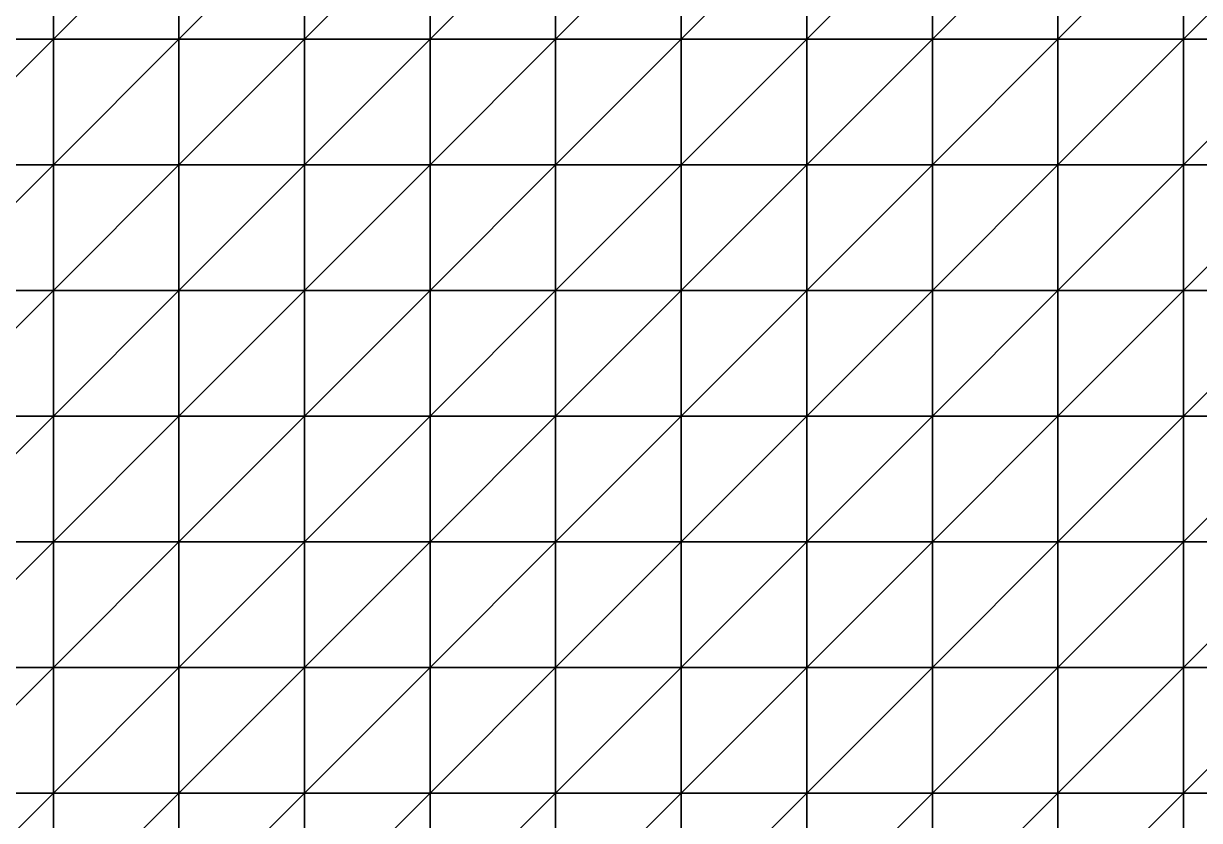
# Model space of a CAD drawing. Extents: x 292020 to 295740, y 4557680 to 4560040.
# Drawn here: x 295275.2 to 295462.5, y 4559415.6 to 4559542.5 of the extents above; entities that cross this region are included whole.
import ezdxf

# ---------------------------------------------------------------- set-up
doc = ezdxf.new("R2010")
doc.units = 0
doc.layers.add('RUN201_4_-_RUN201_NODOMAIN5_20X', color=7, linetype='CONTINUOUS')

msp = doc.modelspace()

# ---------------------------------------------------------------- linework, layer by layer
at = {"layer": 'RUN201_4_-_RUN201_NODOMAIN5_20X'}
for points in [[(295260, 4559560, 1800), (295260, 4559540, 1800), (295280, 4559560, 1800)], [(295280, 4559560, 1800), (295260, 4559540, 1800), (295280, 4559540, 1800)], [(295280, 4559560, 1900), (295260, 4559540, 1900), (295260, 4559560, 1900)], [(295280, 4559540, 1900), (295260, 4559540, 1900), (295280, 4559560, 1900)], [(295280, 4559560, 1800), (295280, 4559540, 1800), (295300, 4559560, 1800)], [(295300, 4559560, 1800), (295280, 4559540, 1800), (295300, 4559540, 1800)], [(295300, 4559560, 1900), (295280, 4559540, 1900), (295280, 4559560, 1900)], [(295300, 4559540, 1900), (295280, 4559540, 1900), (295300, 4559560, 1900)], [(295300, 4559560, 1800), (295300, 4559540, 1800), (295320, 4559560, 1800)], [(295320, 4559560, 1800), (295300, 4559540, 1800), (295320, 4559540, 1800)], [(295320, 4559560, 1920), (295300, 4559540, 1920), (295300, 4559560, 1920)], [(295320, 4559540, 1920), (295300, 4559540, 1920), (295320, 4559560, 1920)], [(295300, 4559560, 1900), (295300, 4559540, 1920), (295300, 4559540, 1900)], [(295300, 4559560, 1920), (295300, 4559540, 1920), (295300, 4559560, 1900)], [(295320, 4559560, 1800), (295320, 4559540, 1800), (295340, 4559560, 1800)], [(295340, 4559560, 1800), (295320, 4559540, 1800), (295340, 4559540, 1800)], [(295340, 4559560, 1920), (295320, 4559540, 1920), (295320, 4559560, 1920)], [(295340, 4559540, 1920), (295320, 4559540, 1920), (295340, 4559560, 1920)], [(295340, 4559540, 1800), (295340, 4559540, 1820), (295340, 4559560, 1800)], [(295340, 4559560, 1800), (295340, 4559540, 1820), (295340, 4559560, 1820)], [(295340, 4559560, 1820), (295340, 4559540, 1820), (295360, 4559560, 1820)], [(295360, 4559560, 1820), (295340, 4559540, 1820), (295360, 4559540, 1820)], [(295360, 4559560, 1920), (295340, 4559540, 1920), (295340, 4559560, 1920)], [(295360, 4559540, 1920), (295340, 4559540, 1920), (295360, 4559560, 1920)], [(295360, 4559560, 1820), (295360, 4559540, 1820), (295380, 4559560, 1820)], [(295380, 4559560, 1820), (295360, 4559540, 1820), (295380, 4559540, 1820)], [(295380, 4559560, 1920), (295360, 4559540, 1920), (295360, 4559560, 1920)], [(295380, 4559540, 1920), (295360, 4559540, 1920), (295380, 4559560, 1920)], [(295380, 4559560, 1820), (295380, 4559540, 1820), (295400, 4559560, 1820)], [(295400, 4559560, 1820), (295380, 4559540, 1820), (295400, 4559540, 1820)], [(295400, 4559560, 1920), (295380, 4559540, 1920), (295380, 4559560, 1920)], [(295400, 4559540, 1920), (295380, 4559540, 1920), (295400, 4559560, 1920)], [(295400, 4559560, 1820), (295400, 4559540, 1820), (295420, 4559560, 1820)], [(295420, 4559560, 1820), (295400, 4559540, 1820), (295420, 4559540, 1820)], [(295420, 4559560, 1920), (295400, 4559540, 1920), (295400, 4559560, 1920)], [(295420, 4559540, 1920), (295400, 4559540, 1920), (295420, 4559560, 1920)], [(295420, 4559540, 1820), (295420, 4559540, 1840), (295420, 4559560, 1820)], [(295420, 4559560, 1820), (295420, 4559540, 1840), (295420, 4559560, 1840)], [(295420, 4559560, 1840), (295420, 4559540, 1840), (295440, 4559560, 1840)], [(295440, 4559560, 1840), (295420, 4559540, 1840), (295440, 4559540, 1840)], [(295440, 4559560, 1920), (295420, 4559540, 1920), (295420, 4559560, 1920)], [(295440, 4559540, 1920), (295420, 4559540, 1920), (295440, 4559560, 1920)], [(295440, 4559560, 1840), (295440, 4559540, 1840), (295460, 4559560, 1840)], [(295460, 4559560, 1840), (295440, 4559540, 1840), (295460, 4559540, 1840)], [(295460, 4559560, 1920), (295440, 4559540, 1920), (295440, 4559560, 1920)], [(295460, 4559540, 1920), (295440, 4559540, 1920), (295460, 4559560, 1920)], [(295460, 4559560, 1840), (295460, 4559540, 1840), (295480, 4559560, 1840)], [(295480, 4559560, 1840), (295460, 4559540, 1840), (295480, 4559540, 1840)], [(295480, 4559560, 1920), (295460, 4559540, 1920), (295460, 4559560, 1920)], [(295480, 4559540, 1920), (295460, 4559540, 1920), (295480, 4559560, 1920)], [(295260, 4559540, 1800), (295260, 4559520, 1800), (295280, 4559540, 1800)], [(295280, 4559540, 1800), (295260, 4559520, 1800), (295280, 4559520, 1800)], [(295280, 4559540, 1900), (295260, 4559520, 1900), (295260, 4559540, 1900)], [(295280, 4559520, 1900), (295260, 4559520, 1900), (295280, 4559540, 1900)], [(295280, 4559540, 1800), (295280, 4559520, 1800), (295300, 4559540, 1800)], [(295300, 4559540, 1800), (295280, 4559520, 1800), (295300, 4559520, 1800)], [(295300, 4559540, 1900), (295280, 4559520, 1900), (295280, 4559540, 1900)], [(295300, 4559520, 1900), (295280, 4559520, 1900), (295300, 4559540, 1900)], [(295300, 4559540, 1800), (295300, 4559520, 1800), (295320, 4559540, 1800)], [(295320, 4559540, 1800), (295300, 4559520, 1800), (295320, 4559520, 1800)], [(295320, 4559540, 1920), (295300, 4559520, 1920), (295300, 4559540, 1920)], [(295320, 4559520, 1920), (295300, 4559520, 1920), (295320, 4559540, 1920)], [(295300, 4559540, 1900), (295300, 4559520, 1920), (295300, 4559520, 1900)], [(295300, 4559540, 1920), (295300, 4559520, 1920), (295300, 4559540, 1900)], [(295320, 4559540, 1800), (295320, 4559520, 1800), (295340, 4559540, 1800)], [(295340, 4559540, 1800), (295320, 4559520, 1800), (295340, 4559520, 1800)], [(295340, 4559540, 1920), (295320, 4559520, 1920), (295320, 4559540, 1920)], [(295340, 4559520, 1920), (295320, 4559520, 1920), (295340, 4559540, 1920)], [(295340, 4559520, 1800), (295340, 4559520, 1820), (295340, 4559540, 1800)], [(295340, 4559540, 1800), (295340, 4559520, 1820), (295340, 4559540, 1820)], [(295340, 4559540, 1820), (295340, 4559520, 1820), (295360, 4559540, 1820)], [(295360, 4559540, 1820), (295340, 4559520, 1820), (295360, 4559520, 1820)], [(295360, 4559540, 1920), (295340, 4559520, 1920), (295340, 4559540, 1920)], [(295360, 4559520, 1920), (295340, 4559520, 1920), (295360, 4559540, 1920)], [(295360, 4559540, 1820), (295360, 4559520, 1820), (295380, 4559540, 1820)], [(295380, 4559540, 1820), (295360, 4559520, 1820), (295380, 4559520, 1820)], [(295380, 4559540, 1920), (295360, 4559520, 1920), (295360, 4559540, 1920)], [(295380, 4559520, 1920), (295360, 4559520, 1920), (295380, 4559540, 1920)], [(295380, 4559540, 1820), (295380, 4559520, 1820), (295400, 4559540, 1820)], [(295400, 4559540, 1820), (295380, 4559520, 1820), (295400, 4559520, 1820)], [(295400, 4559540, 1920), (295380, 4559520, 1920), (295380, 4559540, 1920)], [(295400, 4559520, 1920), (295380, 4559520, 1920), (295400, 4559540, 1920)], [(295400, 4559540, 1820), (295400, 4559520, 1820), (295420, 4559540, 1820)], [(295420, 4559540, 1820), (295400, 4559520, 1820), (295420, 4559520, 1820)], [(295420, 4559540, 1920), (295400, 4559520, 1920), (295400, 4559540, 1920)], [(295420, 4559520, 1920), (295400, 4559520, 1920), (295420, 4559540, 1920)], [(295420, 4559520, 1820), (295420, 4559520, 1840), (295420, 4559540, 1820)], [(295420, 4559540, 1820), (295420, 4559520, 1840), (295420, 4559540, 1840)], [(295420, 4559540, 1840), (295420, 4559520, 1840), (295440, 4559540, 1840)], [(295440, 4559540, 1840), (295420, 4559520, 1840), (295440, 4559520, 1840)], [(295440, 4559540, 1920), (295420, 4559520, 1920), (295420, 4559540, 1920)], [(295440, 4559520, 1920), (295420, 4559520, 1920), (295440, 4559540, 1920)], [(295440, 4559540, 1840), (295440, 4559520, 1840), (295460, 4559540, 1840)], [(295460, 4559540, 1840), (295440, 4559520, 1840), (295460, 4559520, 1840)], [(295460, 4559540, 1920), (295440, 4559520, 1920), (295440, 4559540, 1920)], [(295460, 4559520, 1920), (295440, 4559520, 1920), (295460, 4559540, 1920)], [(295460, 4559540, 1840), (295460, 4559520, 1840), (295480, 4559540, 1840)], [(295480, 4559540, 1840), (295460, 4559520, 1840), (295480, 4559520, 1840)], [(295480, 4559540, 1920), (295460, 4559520, 1920), (295460, 4559540, 1920)], [(295480, 4559520, 1920), (295460, 4559520, 1920), (295480, 4559540, 1920)], [(295260, 4559520, 1800), (295260, 4559500, 1800), (295280, 4559520, 1800)], [(295280, 4559520, 1800), (295260, 4559500, 1800), (295280, 4559500, 1800)], [(295280, 4559520, 1900), (295260, 4559500, 1900), (295260, 4559520, 1900)], [(295280, 4559500, 1900), (295260, 4559500, 1900), (295280, 4559520, 1900)], [(295280, 4559520, 1800), (295280, 4559500, 1800), (295300, 4559520, 1800)], [(295300, 4559520, 1800), (295280, 4559500, 1800), (295300, 4559500, 1800)], [(295300, 4559520, 1900), (295280, 4559500, 1900), (295280, 4559520, 1900)], [(295300, 4559500, 1900), (295280, 4559500, 1900), (295300, 4559520, 1900)], [(295300, 4559520, 1800), (295300, 4559500, 1800), (295320, 4559520, 1800)], [(295320, 4559520, 1800), (295300, 4559500, 1800), (295320, 4559500, 1800)], [(295320, 4559520, 1920), (295300, 4559500, 1920), (295300, 4559520, 1920)], [(295320, 4559500, 1920), (295300, 4559500, 1920), (295320, 4559520, 1920)], [(295300, 4559520, 1900), (295300, 4559500, 1920), (295300, 4559500, 1900)], [(295300, 4559520, 1920), (295300, 4559500, 1920), (295300, 4559520, 1900)], [(295320, 4559500, 1800), (295320, 4559500, 1820), (295320, 4559520, 1800)], [(295320, 4559520, 1800), (295320, 4559500, 1820), (295320, 4559520, 1820)], [(295320, 4559520, 1800), (295320, 4559520, 1820), (295340, 4559520, 1800)], [(295340, 4559520, 1800), (295320, 4559520, 1820), (295340, 4559520, 1820)], [(295320, 4559520, 1820), (295320, 4559500, 1820), (295340, 4559520, 1820)], [(295340, 4559520, 1820), (295320, 4559500, 1820), (295340, 4559500, 1820)], [(295340, 4559520, 1920), (295320, 4559500, 1920), (295320, 4559520, 1920)], [(295340, 4559500, 1920), (295320, 4559500, 1920), (295340, 4559520, 1920)], [(295340, 4559520, 1820), (295340, 4559500, 1820), (295360, 4559520, 1820)], [(295360, 4559520, 1820), (295340, 4559500, 1820), (295360, 4559500, 1820)], [(295360, 4559520, 1920), (295340, 4559500, 1920), (295340, 4559520, 1920)], [(295360, 4559500, 1920), (295340, 4559500, 1920), (295360, 4559520, 1920)], [(295360, 4559520, 1820), (295360, 4559500, 1820), (295380, 4559520, 1820)], [(295380, 4559520, 1820), (295360, 4559500, 1820), (295380, 4559500, 1820)], [(295380, 4559520, 1920), (295360, 4559500, 1920), (295360, 4559520, 1920)], [(295380, 4559500, 1920), (295360, 4559500, 1920), (295380, 4559520, 1920)], [(295380, 4559520, 1820), (295380, 4559500, 1820), (295400, 4559520, 1820)], [(295400, 4559520, 1820), (295380, 4559500, 1820), (295400, 4559500, 1820)], [(295400, 4559520, 1920), (295380, 4559500, 1920), (295380, 4559520, 1920)], [(295400, 4559500, 1920), (295380, 4559500, 1920), (295400, 4559520, 1920)], [(295400, 4559520, 1820), (295400, 4559500, 1820), (295420, 4559520, 1820)], [(295420, 4559520, 1820), (295400, 4559500, 1820), (295420, 4559500, 1820)], [(295420, 4559520, 1920), (295400, 4559500, 1920), (295400, 4559520, 1920)], [(295420, 4559500, 1920), (295400, 4559500, 1920), (295420, 4559520, 1920)], [(295420, 4559500, 1820), (295420, 4559500, 1840), (295420, 4559520, 1820)], [(295420, 4559520, 1820), (295420, 4559500, 1840), (295420, 4559520, 1840)], [(295420, 4559520, 1840), (295420, 4559500, 1840), (295440, 4559520, 1840)], [(295440, 4559520, 1840), (295420, 4559500, 1840), (295440, 4559500, 1840)], [(295440, 4559520, 1920), (295420, 4559500, 1920), (295420, 4559520, 1920)], [(295440, 4559500, 1920), (295420, 4559500, 1920), (295440, 4559520, 1920)], [(295440, 4559520, 1840), (295440, 4559500, 1840), (295460, 4559520, 1840)], [(295460, 4559520, 1840), (295440, 4559500, 1840), (295460, 4559500, 1840)], [(295460, 4559520, 1920), (295440, 4559500, 1920), (295440, 4559520, 1920)], [(295460, 4559500, 1920), (295440, 4559500, 1920), (295460, 4559520, 1920)], [(295460, 4559520, 1840), (295460, 4559500, 1840), (295480, 4559520, 1840)], [(295480, 4559520, 1840), (295460, 4559500, 1840), (295480, 4559500, 1840)], [(295480, 4559520, 1920), (295460, 4559500, 1920), (295460, 4559520, 1920)], [(295480, 4559500, 1920), (295460, 4559500, 1920), (295480, 4559520, 1920)], [(295260, 4559500, 1800), (295260, 4559500, 1820), (295280, 4559500, 1800)], [(295280, 4559500, 1800), (295260, 4559500, 1820), (295280, 4559500, 1820)], [(295260, 4559500, 1820), (295260, 4559480, 1820), (295280, 4559500, 1820)], [(295280, 4559500, 1820), (295260, 4559480, 1820), (295280, 4559480, 1820)], [(295280, 4559500, 1900), (295260, 4559480, 1900), (295260, 4559500, 1900)], [(295280, 4559480, 1900), (295260, 4559480, 1900), (295280, 4559500, 1900)], [(295280, 4559500, 1800), (295280, 4559500, 1820), (295300, 4559500, 1800)], [(295300, 4559500, 1800), (295280, 4559500, 1820), (295300, 4559500, 1820)], [(295280, 4559500, 1820), (295280, 4559480, 1820), (295300, 4559500, 1820)], [(295300, 4559500, 1820), (295280, 4559480, 1820), (295300, 4559480, 1820)], [(295300, 4559500, 1900), (295280, 4559480, 1900), (295280, 4559500, 1900)], [(295300, 4559480, 1900), (295280, 4559480, 1900), (295300, 4559500, 1900)], [(295300, 4559500, 1800), (295300, 4559500, 1820), (295320, 4559500, 1800)], [(295320, 4559500, 1800), (295300, 4559500, 1820), (295320, 4559500, 1820)], [(295300, 4559500, 1820), (295300, 4559480, 1820), (295320, 4559500, 1820)], [(295320, 4559500, 1820), (295300, 4559480, 1820), (295320, 4559480, 1820)], [(295320, 4559500, 1920), (295300, 4559480, 1920), (295300, 4559500, 1920)], [(295320, 4559480, 1920), (295300, 4559480, 1920), (295320, 4559500, 1920)], [(295300, 4559500, 1900), (295300, 4559480, 1920), (295300, 4559480, 1900)], [(295300, 4559500, 1920), (295300, 4559480, 1920), (295300, 4559500, 1900)], [(295320, 4559500, 1820), (295320, 4559480, 1820), (295340, 4559500, 1820)], [(295340, 4559500, 1820), (295320, 4559480, 1820), (295340, 4559480, 1820)], [(295340, 4559500, 1920), (295320, 4559480, 1920), (295320, 4559500, 1920)], [(295340, 4559480, 1920), (295320, 4559480, 1920), (295340, 4559500, 1920)], [(295340, 4559500, 1820), (295340, 4559480, 1820), (295360, 4559500, 1820)], [(295360, 4559500, 1820), (295340, 4559480, 1820), (295360, 4559480, 1820)], [(295360, 4559500, 1920), (295340, 4559480, 1920), (295340, 4559500, 1920)], [(295360, 4559480, 1920), (295340, 4559480, 1920), (295360, 4559500, 1920)], [(295360, 4559500, 1820), (295360, 4559480, 1820), (295380, 4559500, 1820)], [(295380, 4559500, 1820), (295360, 4559480, 1820), (295380, 4559480, 1820)], [(295380, 4559500, 1920), (295360, 4559480, 1920), (295360, 4559500, 1920)], [(295380, 4559480, 1920), (295360, 4559480, 1920), (295380, 4559500, 1920)], [(295380, 4559480, 1820), (295380, 4559480, 1840), (295380, 4559500, 1820)], [(295380, 4559500, 1820), (295380, 4559480, 1840), (295380, 4559500, 1840)], [(295380, 4559500, 1820), (295380, 4559500, 1840), (295400, 4559500, 1820)], [(295400, 4559500, 1820), (295380, 4559500, 1840), (295400, 4559500, 1840)], [(295380, 4559500, 1840), (295380, 4559480, 1840), (295400, 4559500, 1840)], [(295400, 4559500, 1840), (295380, 4559480, 1840), (295400, 4559480, 1840)], [(295400, 4559500, 1920), (295380, 4559480, 1920), (295380, 4559500, 1920)], [(295400, 4559480, 1920), (295380, 4559480, 1920), (295400, 4559500, 1920)], [(295400, 4559500, 1820), (295400, 4559500, 1840), (295420, 4559500, 1820)], [(295420, 4559500, 1820), (295400, 4559500, 1840), (295420, 4559500, 1840)], [(295400, 4559500, 1840), (295400, 4559480, 1840), (295420, 4559500, 1840)], [(295420, 4559500, 1840), (295400, 4559480, 1840), (295420, 4559480, 1840)], [(295420, 4559500, 1920), (295400, 4559480, 1920), (295400, 4559500, 1920)], [(295420, 4559480, 1920), (295400, 4559480, 1920), (295420, 4559500, 1920)], [(295420, 4559500, 1840), (295420, 4559480, 1840), (295440, 4559500, 1840)], [(295440, 4559500, 1840), (295420, 4559480, 1840), (295440, 4559480, 1840)], [(295440, 4559500, 1920), (295420, 4559480, 1920), (295420, 4559500, 1920)], [(295440, 4559480, 1920), (295420, 4559480, 1920), (295440, 4559500, 1920)], [(295440, 4559480, 1840), (295440, 4559480, 1860), (295440, 4559500, 1840)], [(295440, 4559500, 1840), (295440, 4559480, 1860), (295440, 4559500, 1860)], [(295440, 4559500, 1840), (295440, 4559500, 1860), (295460, 4559500, 1840)], [(295460, 4559500, 1840), (295440, 4559500, 1860), (295460, 4559500, 1860)], [(295440, 4559500, 1860), (295440, 4559480, 1860), (295460, 4559500, 1860)], [(295460, 4559500, 1860), (295440, 4559480, 1860), (295460, 4559480, 1860)], [(295460, 4559500, 1920), (295440, 4559480, 1920), (295440, 4559500, 1920)], [(295460, 4559480, 1920), (295440, 4559480, 1920), (295460, 4559500, 1920)], [(295460, 4559500, 1840), (295460, 4559500, 1860), (295480, 4559500, 1840)], [(295480, 4559500, 1840), (295460, 4559500, 1860), (295480, 4559500, 1860)], [(295460, 4559500, 1860), (295460, 4559480, 1860), (295480, 4559500, 1860)], [(295480, 4559500, 1860), (295460, 4559480, 1860), (295480, 4559480, 1860)], [(295480, 4559500, 1920), (295460, 4559480, 1920), (295460, 4559500, 1920)], [(295480, 4559480, 1920), (295460, 4559480, 1920), (295480, 4559500, 1920)], [(295260, 4559480, 1820), (295260, 4559460, 1820), (295280, 4559480, 1820)], [(295280, 4559480, 1820), (295260, 4559460, 1820), (295280, 4559460, 1820)], [(295280, 4559480, 1900), (295260, 4559460, 1900), (295260, 4559480, 1900)], [(295280, 4559460, 1900), (295260, 4559460, 1900), (295280, 4559480, 1900)], [(295280, 4559480, 1820), (295280, 4559460, 1820), (295300, 4559480, 1820)], [(295300, 4559480, 1820), (295280, 4559460, 1820), (295300, 4559460, 1820)], [(295300, 4559480, 1900), (295280, 4559460, 1900), (295280, 4559480, 1900)], [(295300, 4559460, 1900), (295280, 4559460, 1900), (295300, 4559480, 1900)], [(295300, 4559480, 1820), (295300, 4559460, 1820), (295320, 4559480, 1820)], [(295320, 4559480, 1820), (295300, 4559460, 1820), (295320, 4559460, 1820)], [(295320, 4559480, 1920), (295300, 4559460, 1920), (295300, 4559480, 1920)], [(295320, 4559460, 1920), (295300, 4559460, 1920), (295320, 4559480, 1920)], [(295300, 4559480, 1900), (295300, 4559460, 1920), (295300, 4559460, 1900)], [(295300, 4559480, 1920), (295300, 4559460, 1920), (295300, 4559480, 1900)], [(295320, 4559480, 1820), (295320, 4559460, 1820), (295340, 4559480, 1820)], [(295340, 4559480, 1820), (295320, 4559460, 1820), (295340, 4559460, 1820)], [(295340, 4559480, 1920), (295320, 4559460, 1920), (295320, 4559480, 1920)], [(295340, 4559460, 1920), (295320, 4559460, 1920), (295340, 4559480, 1920)], [(295340, 4559480, 1820), (295340, 4559460, 1820), (295360, 4559480, 1820)], [(295360, 4559480, 1820), (295340, 4559460, 1820), (295360, 4559460, 1820)], [(295360, 4559480, 1920), (295340, 4559460, 1920), (295340, 4559480, 1920)], [(295360, 4559460, 1920), (295340, 4559460, 1920), (295360, 4559480, 1920)], [(295360, 4559480, 1820), (295360, 4559460, 1820), (295380, 4559480, 1820)], [(295380, 4559480, 1820), (295360, 4559460, 1820), (295380, 4559460, 1820)], [(295380, 4559480, 1920), (295360, 4559460, 1920), (295360, 4559480, 1920)], [(295380, 4559460, 1920), (295360, 4559460, 1920), (295380, 4559480, 1920)], [(295380, 4559460, 1820), (295380, 4559460, 1840), (295380, 4559480, 1820)], [(295380, 4559480, 1820), (295380, 4559460, 1840), (295380, 4559480, 1840)], [(295380, 4559480, 1840), (295380, 4559460, 1840), (295400, 4559480, 1840)], [(295400, 4559480, 1840), (295380, 4559460, 1840), (295400, 4559460, 1840)], [(295400, 4559480, 1920), (295380, 4559460, 1920), (295380, 4559480, 1920)], [(295400, 4559460, 1920), (295380, 4559460, 1920), (295400, 4559480, 1920)], [(295400, 4559480, 1840), (295400, 4559460, 1840), (295420, 4559480, 1840)], [(295420, 4559480, 1840), (295400, 4559460, 1840), (295420, 4559460, 1840)], [(295420, 4559480, 1920), (295400, 4559460, 1920), (295400, 4559480, 1920)], [(295420, 4559460, 1920), (295400, 4559460, 1920), (295420, 4559480, 1920)], [(295420, 4559480, 1840), (295420, 4559460, 1840), (295440, 4559480, 1840)], [(295440, 4559480, 1840), (295420, 4559460, 1840), (295440, 4559460, 1840)], [(295440, 4559480, 1920), (295420, 4559460, 1920), (295420, 4559480, 1920)], [(295440, 4559460, 1920), (295420, 4559460, 1920), (295440, 4559480, 1920)], [(295440, 4559480, 1840), (295440, 4559460, 1840), (295460, 4559480, 1840)], [(295460, 4559480, 1840), (295440, 4559460, 1840), (295460, 4559460, 1840)], [(295460, 4559480, 1840), (295440, 4559480, 1860), (295440, 4559480, 1840)], [(295460, 4559480, 1860), (295440, 4559480, 1860), (295460, 4559480, 1840)], [(295460, 4559480, 1920), (295440, 4559460, 1920), (295440, 4559480, 1920)], [(295460, 4559460, 1920), (295440, 4559460, 1920), (295460, 4559480, 1920)], [(295460, 4559460, 1840), (295460, 4559460, 1860), (295460, 4559480, 1840)], [(295460, 4559480, 1840), (295460, 4559460, 1860), (295460, 4559480, 1860)], [(295460, 4559480, 1860), (295460, 4559460, 1860), (295480, 4559480, 1860)], [(295480, 4559480, 1860), (295460, 4559460, 1860), (295480, 4559460, 1860)], [(295480, 4559480, 1920), (295460, 4559460, 1920), (295460, 4559480, 1920)], [(295480, 4559460, 1920), (295460, 4559460, 1920), (295480, 4559480, 1920)], [(295260, 4559460, 1820), (295260, 4559440, 1820), (295280, 4559460, 1820)], [(295280, 4559460, 1820), (295260, 4559440, 1820), (295280, 4559440, 1820)], [(295280, 4559460, 1900), (295260, 4559440, 1900), (295260, 4559460, 1900)], [(295280, 4559440, 1900), (295260, 4559440, 1900), (295280, 4559460, 1900)], [(295280, 4559460, 1820), (295280, 4559440, 1820), (295300, 4559460, 1820)], [(295300, 4559460, 1820), (295280, 4559440, 1820), (295300, 4559440, 1820)], [(295300, 4559460, 1900), (295280, 4559440, 1900), (295280, 4559460, 1900)], [(295300, 4559440, 1900), (295280, 4559440, 1900), (295300, 4559460, 1900)], [(295300, 4559460, 1820), (295300, 4559440, 1820), (295320, 4559460, 1820)], [(295320, 4559460, 1820), (295300, 4559440, 1820), (295320, 4559440, 1820)], [(295320, 4559460, 1920), (295300, 4559440, 1920), (295300, 4559460, 1920)], [(295320, 4559440, 1920), (295300, 4559440, 1920), (295320, 4559460, 1920)], [(295300, 4559460, 1900), (295300, 4559440, 1920), (295300, 4559440, 1900)], [(295300, 4559460, 1920), (295300, 4559440, 1920), (295300, 4559460, 1900)], [(295320, 4559460, 1820), (295320, 4559440, 1820), (295340, 4559460, 1820)], [(295340, 4559460, 1820), (295320, 4559440, 1820), (295340, 4559440, 1820)], [(295340, 4559460, 1920), (295320, 4559440, 1920), (295320, 4559460, 1920)], [(295340, 4559440, 1920), (295320, 4559440, 1920), (295340, 4559460, 1920)], [(295340, 4559460, 1820), (295340, 4559440, 1820), (295360, 4559460, 1820)], [(295360, 4559460, 1820), (295340, 4559440, 1820), (295360, 4559440, 1820)], [(295360, 4559460, 1920), (295340, 4559440, 1920), (295340, 4559460, 1920)], [(295360, 4559440, 1920), (295340, 4559440, 1920), (295360, 4559460, 1920)], [(295360, 4559440, 1820), (295360, 4559440, 1840), (295360, 4559460, 1820)], [(295360, 4559460, 1820), (295360, 4559440, 1840), (295360, 4559460, 1840)], [(295360, 4559460, 1820), (295360, 4559460, 1840), (295380, 4559460, 1820)], [(295380, 4559460, 1820), (295360, 4559460, 1840), (295380, 4559460, 1840)], [(295360, 4559460, 1840), (295360, 4559440, 1840), (295380, 4559460, 1840)], [(295380, 4559460, 1840), (295360, 4559440, 1840), (295380, 4559440, 1840)], [(295380, 4559460, 1920), (295360, 4559440, 1920), (295360, 4559460, 1920)], [(295380, 4559440, 1920), (295360, 4559440, 1920), (295380, 4559460, 1920)], [(295380, 4559460, 1840), (295380, 4559440, 1840), (295400, 4559460, 1840)], [(295400, 4559460, 1840), (295380, 4559440, 1840), (295400, 4559440, 1840)], [(295400, 4559460, 1920), (295380, 4559440, 1920), (295380, 4559460, 1920)], [(295400, 4559440, 1920), (295380, 4559440, 1920), (295400, 4559460, 1920)], [(295400, 4559460, 1840), (295400, 4559440, 1840), (295420, 4559460, 1840)], [(295420, 4559460, 1840), (295400, 4559440, 1840), (295420, 4559440, 1840)], [(295420, 4559460, 1920), (295400, 4559440, 1920), (295400, 4559460, 1920)], [(295420, 4559440, 1920), (295400, 4559440, 1920), (295420, 4559460, 1920)], [(295420, 4559460, 1840), (295420, 4559440, 1840), (295440, 4559460, 1840)], [(295440, 4559460, 1840), (295420, 4559440, 1840), (295440, 4559440, 1840)], [(295440, 4559460, 1920), (295420, 4559440, 1920), (295420, 4559460, 1920)], [(295440, 4559440, 1920), (295420, 4559440, 1920), (295440, 4559460, 1920)], [(295440, 4559440, 1840), (295440, 4559440, 1860), (295440, 4559460, 1840)], [(295440, 4559460, 1840), (295440, 4559440, 1860), (295440, 4559460, 1860)], [(295440, 4559460, 1840), (295440, 4559460, 1860), (295460, 4559460, 1840)], [(295460, 4559460, 1840), (295440, 4559460, 1860), (295460, 4559460, 1860)], [(295440, 4559460, 1860), (295440, 4559440, 1860), (295460, 4559460, 1860)], [(295460, 4559460, 1860), (295440, 4559440, 1860), (295460, 4559440, 1860)], [(295460, 4559460, 1920), (295440, 4559440, 1920), (295440, 4559460, 1920)], [(295460, 4559440, 1920), (295440, 4559440, 1920), (295460, 4559460, 1920)], [(295460, 4559440, 1860), (295460, 4559440, 1880), (295460, 4559460, 1860)], [(295460, 4559460, 1860), (295460, 4559440, 1880), (295460, 4559460, 1880)], [(295460, 4559460, 1860), (295460, 4559460, 1880), (295480, 4559460, 1860)], [(295480, 4559460, 1860), (295460, 4559460, 1880), (295480, 4559460, 1880)], [(295460, 4559460, 1880), (295460, 4559440, 1880), (295480, 4559460, 1880)], [(295480, 4559460, 1880), (295460, 4559440, 1880), (295480, 4559440, 1880)], [(295480, 4559460, 1920), (295460, 4559440, 1920), (295460, 4559460, 1920)], [(295480, 4559440, 1920), (295460, 4559440, 1920), (295480, 4559460, 1920)], [(295260, 4559440, 1820), (295260, 4559420, 1820), (295280, 4559440, 1820)], [(295280, 4559440, 1820), (295260, 4559420, 1820), (295280, 4559420, 1820)], [(295280, 4559440, 1900), (295260, 4559420, 1900), (295260, 4559440, 1900)], [(295280, 4559420, 1900), (295260, 4559420, 1900), (295280, 4559440, 1900)], [(295280, 4559440, 1820), (295280, 4559420, 1820), (295300, 4559440, 1820)], [(295300, 4559440, 1820), (295280, 4559420, 1820), (295300, 4559420, 1820)], [(295300, 4559440, 1900), (295280, 4559420, 1900), (295280, 4559440, 1900)], [(295300, 4559420, 1900), (295280, 4559420, 1900), (295300, 4559440, 1900)], [(295300, 4559440, 1820), (295300, 4559420, 1820), (295320, 4559440, 1820)], [(295320, 4559440, 1820), (295300, 4559420, 1820), (295320, 4559420, 1820)], [(295320, 4559440, 1920), (295300, 4559420, 1920), (295300, 4559440, 1920)], [(295320, 4559420, 1920), (295300, 4559420, 1920), (295320, 4559440, 1920)], [(295300, 4559440, 1900), (295300, 4559420, 1920), (295300, 4559420, 1900)], [(295300, 4559440, 1920), (295300, 4559420, 1920), (295300, 4559440, 1900)], [(295320, 4559420, 1820), (295320, 4559420, 1840), (295320, 4559440, 1820)], [(295320, 4559440, 1820), (295320, 4559420, 1840), (295320, 4559440, 1840)], [(295320, 4559440, 1820), (295320, 4559440, 1840), (295340, 4559440, 1820)], [(295340, 4559440, 1820), (295320, 4559440, 1840), (295340, 4559440, 1840)], [(295320, 4559440, 1840), (295320, 4559420, 1840), (295340, 4559440, 1840)], [(295340, 4559440, 1840), (295320, 4559420, 1840), (295340, 4559420, 1840)], [(295340, 4559440, 1920), (295320, 4559420, 1920), (295320, 4559440, 1920)], [(295340, 4559420, 1920), (295320, 4559420, 1920), (295340, 4559440, 1920)], [(295340, 4559440, 1820), (295340, 4559420, 1820), (295360, 4559440, 1820)], [(295360, 4559440, 1820), (295340, 4559420, 1820), (295360, 4559420, 1820)], [(295340, 4559440, 1820), (295340, 4559420, 1840), (295340, 4559420, 1820)], [(295340, 4559440, 1840), (295340, 4559420, 1840), (295340, 4559440, 1820)], [(295360, 4559440, 1920), (295340, 4559420, 1920), (295340, 4559440, 1920)], [(295360, 4559420, 1920), (295340, 4559420, 1920), (295360, 4559440, 1920)], [(295360, 4559440, 1820), (295360, 4559420, 1820), (295380, 4559440, 1820)], [(295380, 4559440, 1820), (295360, 4559420, 1820), (295380, 4559420, 1820)], [(295380, 4559440, 1820), (295360, 4559440, 1840), (295360, 4559440, 1820)], [(295380, 4559440, 1840), (295360, 4559440, 1840), (295380, 4559440, 1820)], [(295380, 4559440, 1920), (295360, 4559420, 1920), (295360, 4559440, 1920)], [(295380, 4559420, 1920), (295360, 4559420, 1920), (295380, 4559440, 1920)], [(295380, 4559420, 1820), (295380, 4559420, 1840), (295380, 4559440, 1820)], [(295380, 4559440, 1820), (295380, 4559420, 1840), (295380, 4559440, 1840)], [(295380, 4559440, 1840), (295380, 4559420, 1840), (295400, 4559440, 1840)], [(295400, 4559440, 1840), (295380, 4559420, 1840), (295400, 4559420, 1840)], [(295400, 4559440, 1920), (295380, 4559420, 1920), (295380, 4559440, 1920)], [(295400, 4559420, 1920), (295380, 4559420, 1920), (295400, 4559440, 1920)], [(295400, 4559440, 1840), (295400, 4559420, 1840), (295420, 4559440, 1840)], [(295420, 4559440, 1840), (295400, 4559420, 1840), (295420, 4559420, 1840)], [(295420, 4559440, 1920), (295400, 4559420, 1920), (295400, 4559440, 1920)], [(295420, 4559420, 1920), (295400, 4559420, 1920), (295420, 4559440, 1920)], [(295420, 4559420, 1840), (295420, 4559420, 1860), (295420, 4559440, 1840)], [(295420, 4559440, 1840), (295420, 4559420, 1860), (295420, 4559440, 1860)], [(295420, 4559440, 1840), (295420, 4559440, 1860), (295440, 4559440, 1840)], [(295440, 4559440, 1840), (295420, 4559440, 1860), (295440, 4559440, 1860)], [(295420, 4559440, 1860), (295420, 4559420, 1860), (295440, 4559440, 1860)], [(295440, 4559440, 1860), (295420, 4559420, 1860), (295440, 4559420, 1860)], [(295440, 4559440, 1920), (295420, 4559420, 1920), (295420, 4559440, 1920)], [(295440, 4559420, 1920), (295420, 4559420, 1920), (295440, 4559440, 1920)], [(295440, 4559420, 1860), (295440, 4559420, 1880), (295440, 4559440, 1860)], [(295440, 4559440, 1860), (295440, 4559420, 1880), (295440, 4559440, 1880)], [(295440, 4559440, 1860), (295440, 4559440, 1880), (295460, 4559440, 1860)], [(295460, 4559440, 1860), (295440, 4559440, 1880), (295460, 4559440, 1880)], [(295440, 4559440, 1880), (295440, 4559420, 1880), (295460, 4559440, 1880)], [(295460, 4559440, 1880), (295440, 4559420, 1880), (295460, 4559420, 1880)], [(295460, 4559440, 1920), (295440, 4559420, 1920), (295440, 4559440, 1920)], [(295460, 4559420, 1920), (295440, 4559420, 1920), (295460, 4559440, 1920)], [(295460, 4559420, 1880), (295460, 4559420, 1900), (295460, 4559440, 1880)], [(295460, 4559440, 1880), (295460, 4559420, 1900), (295460, 4559440, 1900)], [(295460, 4559440, 1880), (295460, 4559440, 1900), (295480, 4559440, 1880)], [(295480, 4559440, 1880), (295460, 4559440, 1900), (295480, 4559440, 1900)], [(295460, 4559440, 1900), (295460, 4559420, 1900), (295480, 4559440, 1900)], [(295480, 4559440, 1900), (295460, 4559420, 1900), (295480, 4559420, 1900)], [(295480, 4559440, 1920), (295460, 4559420, 1920), (295460, 4559440, 1920)], [(295480, 4559420, 1920), (295460, 4559420, 1920), (295480, 4559440, 1920)], [(295260, 4559420, 1820), (295260, 4559400, 1820), (295280, 4559420, 1820)], [(295280, 4559420, 1820), (295260, 4559400, 1820), (295280, 4559400, 1820)], [(295280, 4559420, 1900), (295260, 4559400, 1900), (295260, 4559420, 1900)], [(295280, 4559400, 1900), (295260, 4559400, 1900), (295280, 4559420, 1900)], [(295280, 4559420, 1820), (295280, 4559400, 1820), (295300, 4559420, 1820)], [(295300, 4559420, 1820), (295280, 4559400, 1820), (295300, 4559400, 1820)], [(295300, 4559420, 1900), (295280, 4559400, 1900), (295280, 4559420, 1900)], [(295300, 4559400, 1900), (295280, 4559400, 1900), (295300, 4559420, 1900)], [(295300, 4559420, 1820), (295300, 4559400, 1820), (295320, 4559420, 1820)], [(295320, 4559420, 1820), (295300, 4559400, 1820), (295320, 4559400, 1820)], [(295320, 4559420, 1920), (295300, 4559400, 1920), (295300, 4559420, 1920)], [(295320, 4559400, 1920), (295300, 4559400, 1920), (295320, 4559420, 1920)], [(295300, 4559420, 1900), (295300, 4559400, 1920), (295300, 4559400, 1900)], [(295300, 4559420, 1920), (295300, 4559400, 1920), (295300, 4559420, 1900)], [(295320, 4559420, 1820), (295320, 4559400, 1820), (295340, 4559420, 1820)], [(295340, 4559420, 1820), (295320, 4559400, 1820), (295340, 4559400, 1820)], [(295340, 4559420, 1820), (295320, 4559420, 1840), (295320, 4559420, 1820)], [(295340, 4559420, 1840), (295320, 4559420, 1840), (295340, 4559420, 1820)], [(295340, 4559420, 1920), (295320, 4559400, 1920), (295320, 4559420, 1920)], [(295340, 4559400, 1920), (295320, 4559400, 1920), (295340, 4559420, 1920)], [(295340, 4559420, 1820), (295340, 4559400, 1820), (295360, 4559420, 1820)], [(295360, 4559420, 1820), (295340, 4559400, 1820), (295360, 4559400, 1820)], [(295360, 4559420, 1920), (295340, 4559400, 1920), (295340, 4559420, 1920)], [(295360, 4559400, 1920), (295340, 4559400, 1920), (295360, 4559420, 1920)], [(295360, 4559400, 1820), (295360, 4559400, 1840), (295360, 4559420, 1820)], [(295360, 4559420, 1820), (295360, 4559400, 1840), (295360, 4559420, 1840)], [(295360, 4559420, 1820), (295360, 4559420, 1840), (295380, 4559420, 1820)], [(295380, 4559420, 1820), (295360, 4559420, 1840), (295380, 4559420, 1840)], [(295360, 4559420, 1840), (295360, 4559400, 1840), (295380, 4559420, 1840)], [(295380, 4559420, 1840), (295360, 4559400, 1840), (295380, 4559400, 1840)], [(295380, 4559420, 1920), (295360, 4559400, 1920), (295360, 4559420, 1920)], [(295380, 4559400, 1920), (295360, 4559400, 1920), (295380, 4559420, 1920)], [(295380, 4559400, 1840), (295380, 4559400, 1860), (295380, 4559420, 1840)], [(295380, 4559420, 1840), (295380, 4559400, 1860), (295380, 4559420, 1860)], [(295380, 4559420, 1840), (295380, 4559420, 1860), (295400, 4559420, 1840)], [(295400, 4559420, 1840), (295380, 4559420, 1860), (295400, 4559420, 1860)], [(295380, 4559420, 1860), (295380, 4559400, 1860), (295400, 4559420, 1860)], [(295400, 4559420, 1860), (295380, 4559400, 1860), (295400, 4559400, 1860)], [(295400, 4559420, 1920), (295380, 4559400, 1920), (295380, 4559420, 1920)], [(295400, 4559400, 1920), (295380, 4559400, 1920), (295400, 4559420, 1920)], [(295400, 4559420, 1840), (295400, 4559420, 1860), (295420, 4559420, 1840)], [(295420, 4559420, 1840), (295400, 4559420, 1860), (295420, 4559420, 1860)], [(295400, 4559420, 1860), (295400, 4559400, 1860), (295420, 4559420, 1860)], [(295420, 4559420, 1860), (295400, 4559400, 1860), (295420, 4559400, 1860)], [(295420, 4559420, 1920), (295400, 4559400, 1920), (295400, 4559420, 1920)], [(295420, 4559400, 1920), (295400, 4559400, 1920), (295420, 4559420, 1920)], [(295420, 4559400, 1860), (295420, 4559400, 1880), (295420, 4559420, 1860)], [(295420, 4559420, 1860), (295420, 4559400, 1880), (295420, 4559420, 1880)], [(295420, 4559420, 1860), (295420, 4559420, 1880), (295440, 4559420, 1860)], [(295440, 4559420, 1860), (295420, 4559420, 1880), (295440, 4559420, 1880)], [(295420, 4559420, 1880), (295420, 4559400, 1880), (295440, 4559420, 1880)], [(295440, 4559420, 1880), (295420, 4559400, 1880), (295440, 4559400, 1880)], [(295440, 4559420, 1920), (295420, 4559400, 1920), (295420, 4559420, 1920)], [(295440, 4559400, 1920), (295420, 4559400, 1920), (295440, 4559420, 1920)], [(295440, 4559400, 1880), (295440, 4559400, 1900), (295440, 4559420, 1880)], [(295440, 4559420, 1880), (295440, 4559400, 1900), (295440, 4559420, 1900)], [(295440, 4559420, 1880), (295440, 4559420, 1900), (295460, 4559420, 1880)], [(295460, 4559420, 1880), (295440, 4559420, 1900), (295460, 4559420, 1900)], [(295440, 4559420, 1900), (295440, 4559400, 1900), (295460, 4559420, 1900)], [(295460, 4559420, 1900), (295440, 4559400, 1900), (295460, 4559400, 1900)], [(295460, 4559420, 1920), (295440, 4559400, 1920), (295440, 4559420, 1920)], [(295460, 4559400, 1920), (295440, 4559400, 1920), (295460, 4559420, 1920)], [(295460, 4559420, 1900), (295460, 4559400, 1900), (295480, 4559420, 1900)], [(295480, 4559420, 1900), (295460, 4559400, 1900), (295480, 4559400, 1900)], [(295480, 4559420, 1920), (295460, 4559400, 1920), (295460, 4559420, 1920)], [(295480, 4559400, 1920), (295460, 4559400, 1920), (295480, 4559420, 1920)]]:
    msp.add_3dface(points, dxfattribs=at)

doc.saveas('drawing.dxf')
